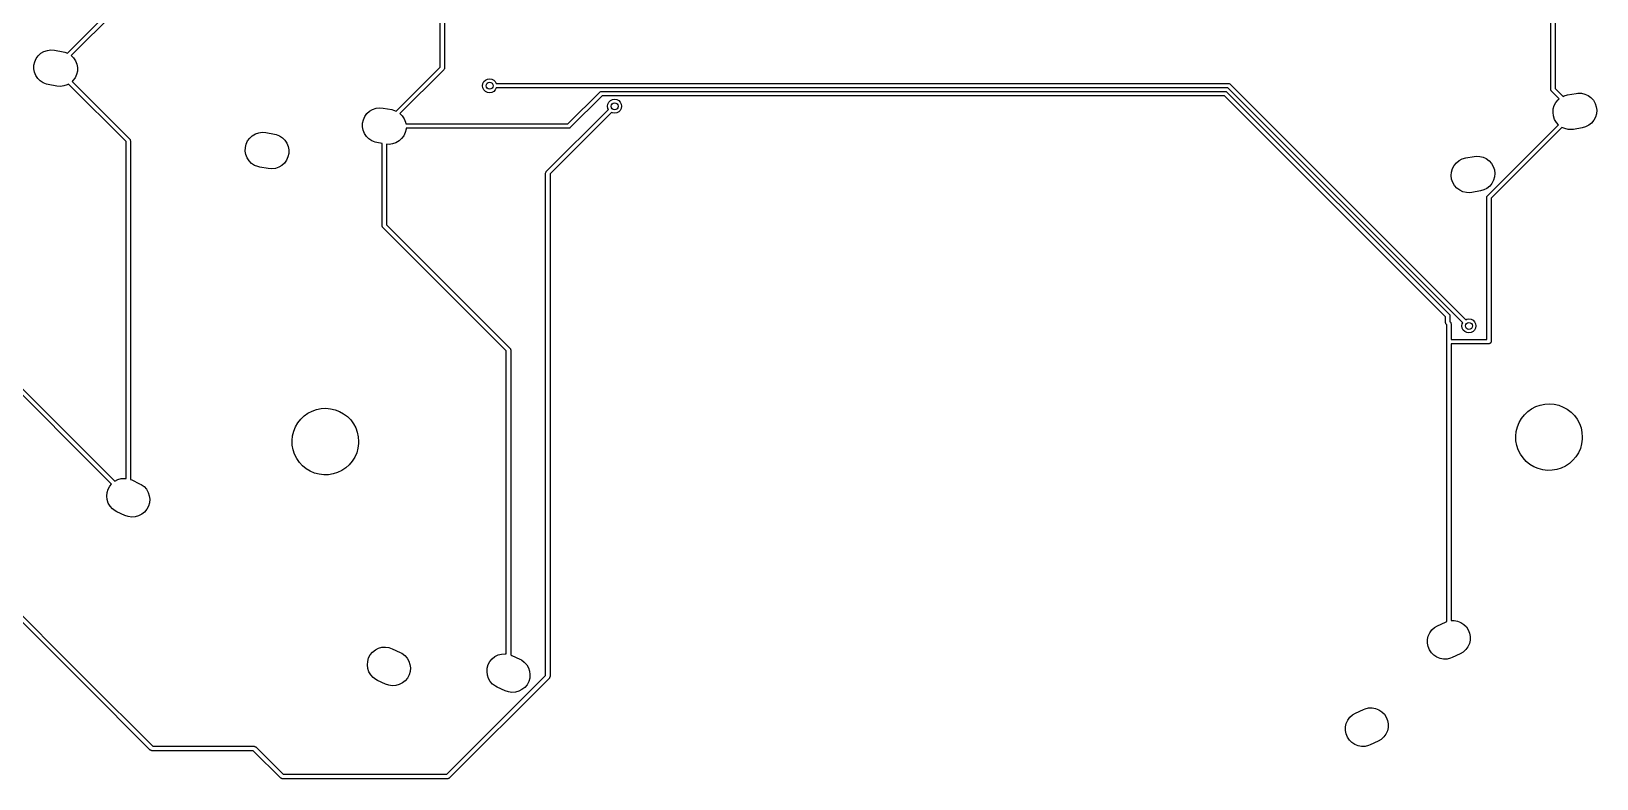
# Model space of a CAD drawing. Extents: x -67 to 321, y -170 to -25.
# Drawn here: x 115.5 to 204.9, y -170.4 to -127.7 of the extents above; entities that cross this region are included whole.
import ezdxf

# ---------------------------------------------------------------- set-up
doc = ezdxf.new("R2010")
doc.units = 0
doc.layers.add('BLACK', color=7, linetype='CONTINUOUS')

msp = doc.modelspace()

# ---------------------------------------------------------------- linework, layer by layer
at = {"layer": 'BLACK', "linetype": 'CONTINUOUS'}
for p, q in [((138.883, -129.754), (138.883, -115.347)), ((139.133, -115.386), (139.133, -129.806)), ((202.284, -131.023), (202.284, -115.622)), ((202.534, -115.57), (202.534, -130.971)), ((117.617, -128.951), (120.122, -126.446)), ((120.335, -126.586), (117.832, -129.09)), ((115.701, -129.637), (115.746, -129.44)), ((115.746, -129.44), (115.83, -129.257)), ((115.83, -129.257), (115.95, -129.094)), ((115.95, -129.094), (116.099, -128.958)), ((116.099, -128.958), (116.273, -128.855)), ((116.273, -128.855), (116.464, -128.789)), ((116.464, -128.789), (116.665, -128.763)), ((116.665, -128.763), (116.866, -128.778)), ((116.866, -128.778), (117.359, -128.865)), ((117.359, -128.865), (117.461, -128.888)), ((117.461, -128.888), (117.617, -128.951)), ((117.832, -129.09), (117.96, -129.217)), ((117.96, -129.217), (118.071, -129.386)), ((118.071, -129.386), (118.146, -129.574)), ((115.696, -129.839), (115.701, -129.637)), ((115.731, -130.038), (115.696, -129.839)), ((115.807, -130.226), (115.731, -130.038)), ((115.918, -130.395), (115.807, -130.226)), ((116.061, -130.538), (115.918, -130.395)), ((118.048, -130.356), (117.928, -130.519)), ((118.132, -130.172), (118.048, -130.356)), ((118.177, -129.975), (118.132, -130.172)), ((118.146, -129.574), (118.182, -129.773)), ((118.182, -129.773), (118.177, -129.975)), ((136.378, -132.259), (138.883, -129.754)), ((139.096, -129.894), (136.593, -132.398)), ((139.111, -129.867), (139.096, -129.894)), ((139.127, -129.842), (139.111, -129.867)), ((139.128, -129.835), (139.127, -129.842)), ((139.13, -129.833), (139.128, -129.835)), ((139.133, -129.806), (139.129, -129.828)), ((139.129, -129.828), (139.13, -129.833)), ((141.476, -130.486), (141.587, -130.43)), ((141.587, -130.43), (141.711, -130.41)), ((141.711, -130.41), (141.835, -130.43)), ((141.835, -130.43), (141.946, -130.486)), ((116.229, -130.649), (116.061, -130.538)), ((116.417, -130.724), (116.229, -130.649)), ((116.519, -130.747), (116.417, -130.724)), ((117.012, -130.834), (116.519, -130.747)), ((117.213, -130.849), (117.012, -130.834)), ((117.414, -130.823), (117.213, -130.849)), ((117.605, -130.757), (117.414, -130.823)), ((117.673, -130.717), (117.605, -130.757)), ((120.958, -134.002), (117.673, -130.717)), ((117.928, -130.519), (117.876, -130.566)), ((117.876, -130.566), (121.171, -133.862)), ((141.311, -130.81), (141.331, -130.686)), ((141.331, -130.934), (141.311, -130.81)), ((141.331, -130.686), (141.387, -130.575)), ((141.387, -131.045), (141.331, -130.934)), ((141.387, -130.575), (141.476, -130.486)), ((141.476, -131.134), (141.387, -131.045)), ((141.587, -131.19), (141.476, -131.134)), ((141.711, -131.21), (141.587, -131.19)), ((141.835, -131.19), (141.711, -131.21)), ((141.946, -131.134), (141.835, -131.19)), ((141.946, -130.486), (142.035, -130.575)), ((142.035, -131.045), (141.946, -131.134)), ((142.035, -130.575), (142.091, -130.685)), ((142.091, -130.935), (142.035, -131.045)), ((142.091, -130.685), (183.896, -130.685)), ((183.844, -130.935), (142.091, -130.935)), ((146.176, -132.989), (147.994, -131.171)), ((147.994, -131.171), (148.011, -131.158)), ((148.011, -131.158), (148.014, -131.154)), ((148.014, -131.154), (148.017, -131.154)), ((148.017, -131.154), (148.022, -131.15)), ((148.022, -131.15), (148.052, -131.143)), ((148.052, -131.143), (148.082, -131.135)), ((148.082, -131.135), (183.71, -131.135)), ((183.71, -131.135), (183.732, -131.138)), ((183.732, -131.138), (183.736, -131.137)), ((183.736, -131.137), (183.739, -131.139)), ((183.739, -131.139), (183.745, -131.14)), ((183.745, -131.14), (183.771, -131.156)), ((183.771, -131.156), (183.798, -131.171)), ((183.798, -131.171), (196.494, -143.866)), ((197.259, -144.349), (183.844, -130.935)), ((183.896, -130.685), (183.918, -130.688)), ((183.918, -130.688), (183.923, -130.688)), ((183.923, -130.688), (183.925, -130.689)), ((183.925, -130.689), (183.932, -130.69)), ((183.932, -130.69), (183.957, -130.707)), ((183.957, -130.707), (183.984, -130.722)), ((183.984, -130.722), (197.435, -144.173)), ((202.292, -131.053), (202.284, -131.023)), ((202.299, -131.083), (202.292, -131.053)), ((202.303, -131.088), (202.299, -131.083)), ((202.304, -131.091), (202.303, -131.088)), ((202.307, -131.094), (202.304, -131.091)), ((202.32, -131.111), (202.307, -131.094)), ((202.767, -131.558), (202.32, -131.111)), ((202.534, -130.971), (202.981, -131.418)), ((203.043, -131.386), (203.238, -131.331)), ((203.238, -131.331), (203.73, -131.244)), ((203.73, -131.244), (203.834, -131.231)), ((203.834, -131.231), (204.036, -131.237)), ((204.036, -131.237), (204.233, -131.284)), ((204.233, -131.284), (204.416, -131.37)), ((134.86, -132.266), (135.034, -132.163)), ((135.034, -132.163), (135.225, -132.097)), ((135.225, -132.097), (135.425, -132.071)), ((135.425, -132.071), (135.627, -132.086)), ((135.627, -132.086), (136.119, -132.173)), ((136.119, -132.173), (136.221, -132.196)), ((136.221, -132.196), (136.378, -132.259)), ((144.946, -135.706), (148.491, -132.161)), ((148.134, -131.385), (146.316, -133.202)), ((183.658, -131.385), (148.134, -131.385)), ((148.444, -131.984), (148.464, -131.86)), ((148.464, -132.108), (148.444, -131.984)), ((148.464, -131.86), (148.52, -131.749)), ((148.491, -132.161), (148.464, -132.108)), ((148.52, -131.749), (148.609, -131.66)), ((148.609, -131.66), (148.72, -131.604)), ((148.72, -131.604), (148.844, -131.584)), ((148.844, -131.584), (148.968, -131.604)), ((148.968, -131.604), (149.079, -131.66)), ((149.079, -131.66), (149.168, -131.749)), ((149.168, -132.219), (149.079, -132.308)), ((149.168, -131.749), (149.224, -131.86)), ((149.224, -132.108), (149.168, -132.219)), ((149.224, -131.86), (149.244, -131.984)), ((149.244, -131.984), (149.224, -132.108)), ((196.28, -144.007), (183.658, -131.385)), ((202.412, -132.336), (202.428, -132.135)), ((202.428, -132.135), (202.484, -131.941)), ((202.484, -131.941), (202.579, -131.762)), ((202.579, -131.762), (202.707, -131.606)), ((202.707, -131.606), (202.767, -131.558)), ((202.981, -131.418), (203.043, -131.386)), ((204.416, -131.37), (204.578, -131.49)), ((204.578, -131.49), (204.713, -131.641)), ((204.713, -131.641), (204.815, -131.815)), ((204.815, -131.815), (204.879, -132.007)), ((204.879, -132.007), (204.904, -132.208)), ((204.904, -132.208), (204.888, -132.409)), ((134.456, -133.147), (134.461, -132.945)), ((134.461, -132.945), (134.507, -132.748)), ((134.507, -132.748), (134.591, -132.565)), ((134.591, -132.565), (134.71, -132.402)), ((134.71, -132.402), (134.86, -132.266)), ((136.593, -132.398), (136.721, -132.525)), ((136.721, -132.525), (136.832, -132.694)), ((136.832, -132.694), (136.907, -132.882)), ((136.907, -132.882), (136.926, -132.989)), ((136.926, -132.989), (146.176, -132.989)), ((148.667, -132.337), (145.159, -135.846)), ((148.72, -132.364), (148.667, -132.337)), ((148.844, -132.384), (148.72, -132.364)), ((148.968, -132.364), (148.844, -132.384)), ((149.079, -132.308), (148.968, -132.364)), ((198.663, -137.09), (202.719, -133.034)), ((202.436, -132.537), (202.412, -132.336)), ((202.501, -132.729), (202.436, -132.537)), ((202.603, -132.903), (202.501, -132.729)), ((202.719, -133.034), (202.603, -132.903)), ((204.452, -133.065), (204.272, -133.158)), ((204.609, -132.938), (204.452, -133.065)), ((204.737, -132.782), (204.609, -132.938)), ((204.831, -132.603), (204.737, -132.782)), ((204.888, -132.409), (204.831, -132.603)), ((120.958, -153.239), (120.958, -134.002)), ((121.171, -133.862), (121.185, -133.879)), ((121.185, -133.879), (121.188, -133.882)), ((121.188, -133.882), (121.189, -133.885)), ((121.189, -133.885), (121.193, -133.89)), ((121.193, -133.89), (121.199, -133.92)), ((121.199, -133.92), (121.208, -133.95)), ((121.208, -133.95), (121.208, -153.298)), ((127.812, -134.147), (127.896, -133.963)), ((127.896, -133.963), (128.016, -133.8)), ((128.016, -133.8), (128.165, -133.665)), ((128.165, -133.665), (128.339, -133.562)), ((128.339, -133.562), (128.53, -133.496)), ((128.53, -133.496), (128.731, -133.47)), ((128.731, -133.47), (128.932, -133.485)), ((128.932, -133.485), (129.425, -133.571)), ((129.425, -133.571), (129.527, -133.595)), ((129.527, -133.595), (129.714, -133.67)), ((129.714, -133.67), (129.883, -133.781)), ((129.883, -133.781), (130.026, -133.924)), ((130.026, -133.924), (130.137, -134.093)), ((134.492, -133.346), (134.456, -133.147)), ((134.567, -133.534), (134.492, -133.346)), ((134.678, -133.703), (134.567, -133.534)), ((134.821, -133.846), (134.678, -133.703)), ((134.99, -133.957), (134.821, -133.846)), ((135.178, -134.032), (134.99, -133.957)), ((135.28, -134.055), (135.178, -134.032)), ((136.539, -133.962), (136.365, -134.065)), ((136.689, -133.827), (136.539, -133.962)), ((136.808, -133.664), (136.689, -133.827)), ((136.892, -133.48), (136.808, -133.664)), ((136.938, -133.283), (136.892, -133.48)), ((136.939, -133.239), (136.938, -133.283)), ((146.227, -133.239), (136.939, -133.239)), ((146.257, -133.23), (146.227, -133.239)), ((146.287, -133.224), (146.257, -133.23)), ((146.292, -133.22), (146.287, -133.224)), ((146.295, -133.219), (146.292, -133.22)), ((146.298, -133.216), (146.295, -133.219)), ((146.316, -133.202), (146.298, -133.216)), ((202.922, -133.185), (198.877, -137.23)), ((203.083, -133.26), (202.922, -133.185)), ((203.279, -133.307), (203.083, -133.26)), ((203.481, -133.313), (203.279, -133.307)), ((203.585, -133.3), (203.481, -133.313)), ((204.078, -133.213), (203.585, -133.3)), ((204.272, -133.158), (204.078, -133.213)), ((127.762, -134.546), (127.767, -134.344)), ((127.797, -134.745), (127.762, -134.546)), ((127.767, -134.344), (127.812, -134.147)), ((127.873, -134.933), (127.797, -134.745)), ((130.198, -134.878), (130.114, -135.062)), ((130.137, -134.093), (130.212, -134.281)), ((130.243, -134.682), (130.198, -134.878)), ((130.212, -134.281), (130.248, -134.479)), ((130.248, -134.479), (130.243, -134.682)), ((135.575, -134.107), (135.28, -134.055)), ((135.575, -138.812), (135.575, -134.107)), ((135.974, -134.157), (135.825, -134.146)), ((135.825, -134.146), (135.825, -138.76)), ((136.174, -134.131), (135.974, -134.157)), ((136.365, -134.065), (136.174, -134.131)), ((197.425, -134.935), (197.918, -134.848)), ((197.918, -134.848), (198.022, -134.835)), ((198.022, -134.835), (198.224, -134.841)), ((198.224, -134.841), (198.42, -134.888)), ((198.42, -134.888), (198.604, -134.974)), ((127.984, -135.101), (127.873, -134.933)), ((128.127, -135.244), (127.984, -135.101)), ((128.295, -135.356), (128.127, -135.244)), ((128.483, -135.431), (128.295, -135.356)), ((128.585, -135.454), (128.483, -135.431)), ((129.078, -135.541), (128.585, -135.454)), ((129.279, -135.556), (129.078, -135.541)), ((129.48, -135.53), (129.279, -135.556)), ((129.671, -135.464), (129.48, -135.53)), ((129.845, -135.361), (129.671, -135.464)), ((129.994, -135.225), (129.845, -135.361)), ((130.114, -135.062), (129.994, -135.225)), ((144.909, -135.794), (144.912, -135.772)), ((144.909, -164.493), (144.909, -135.794)), ((144.912, -135.767), (144.913, -135.765)), ((144.912, -135.772), (144.912, -135.767)), ((144.913, -135.765), (144.914, -135.759)), ((144.914, -135.759), (144.931, -135.733)), ((144.931, -135.733), (144.946, -135.706)), ((196.599, -135.94), (196.616, -135.739)), ((196.616, -135.739), (196.672, -135.545)), ((196.672, -135.545), (196.766, -135.366)), ((196.766, -135.366), (196.894, -135.21)), ((196.894, -135.21), (197.052, -135.083)), ((197.052, -135.083), (197.231, -134.99)), ((197.231, -134.99), (197.425, -134.935)), ((198.604, -134.974), (198.766, -135.094)), ((198.766, -135.094), (198.901, -135.245)), ((198.901, -135.245), (199.002, -135.42)), ((199.002, -135.42), (199.067, -135.611)), ((199.067, -135.611), (199.091, -135.812)), ((199.091, -135.812), (199.075, -136.013)), ((145.159, -135.846), (145.159, -164.545)), ((196.624, -136.141), (196.599, -135.94)), ((196.688, -136.333), (196.624, -136.141)), ((196.79, -136.507), (196.688, -136.333)), ((196.925, -136.658), (196.79, -136.507)), ((197.087, -136.778), (196.925, -136.658)), ((198.639, -136.669), (198.46, -136.762)), ((198.796, -136.542), (198.639, -136.669)), ((198.924, -136.386), (198.796, -136.542)), ((199.019, -136.207), (198.924, -136.386)), ((199.075, -136.013), (199.019, -136.207)), ((197.27, -136.864), (197.087, -136.778)), ((197.467, -136.911), (197.27, -136.864)), ((197.669, -136.917), (197.467, -136.911)), ((197.773, -136.904), (197.669, -136.917)), ((198.265, -136.817), (197.773, -136.904)), ((198.46, -136.762), (198.265, -136.817)), ((198.627, -137.178), (198.63, -137.156)), ((198.627, -145.293), (198.627, -137.178)), ((198.63, -137.151), (198.631, -137.149)), ((198.63, -137.156), (198.63, -137.151)), ((198.631, -137.149), (198.632, -137.143)), ((198.632, -137.143), (198.649, -137.117)), ((198.649, -137.117), (198.663, -137.09)), ((198.877, -137.23), (198.877, -145.418)), ((135.583, -138.841), (135.575, -138.812)), ((135.59, -138.871), (135.583, -138.841)), ((135.594, -138.877), (135.59, -138.871)), ((135.594, -138.879), (135.594, -138.877)), ((135.598, -138.882), (135.594, -138.879)), ((135.611, -138.9), (135.598, -138.882)), ((142.662, -145.951), (135.611, -138.9)), ((135.825, -138.76), (142.875, -145.811)), ((196.28, -144.344), (196.28, -144.007)), ((196.289, -144.373), (196.28, -144.344)), ((196.295, -144.403), (196.289, -144.373)), ((196.299, -144.409), (196.295, -144.403)), ((196.3, -144.411), (196.299, -144.409)), ((196.303, -144.414), (196.3, -144.411)), ((196.317, -144.432), (196.303, -144.414)), ((196.341, -144.456), (196.317, -144.432)), ((196.341, -161.41), (196.341, -144.456)), ((196.494, -143.866), (196.507, -143.884)), ((196.507, -143.884), (196.51, -143.887)), ((196.51, -143.887), (196.511, -143.89)), ((196.511, -143.89), (196.515, -143.895)), ((196.515, -143.895), (196.521, -143.925)), ((196.521, -143.925), (196.53, -143.955)), ((196.53, -143.955), (196.53, -144.292)), ((196.53, -144.292), (196.554, -144.316)), ((196.554, -144.316), (196.567, -144.334)), ((196.567, -144.334), (196.571, -144.337)), ((196.571, -144.337), (196.572, -144.339)), ((196.572, -144.339), (196.576, -144.345)), ((196.576, -144.345), (196.582, -144.375)), ((196.582, -144.375), (196.591, -144.404)), ((196.591, -144.404), (196.591, -145.293)), ((197.212, -144.526), (197.232, -144.402)), ((197.232, -144.65), (197.212, -144.526)), ((197.232, -144.402), (197.259, -144.349)), ((197.288, -144.761), (197.232, -144.65)), ((197.435, -144.173), (197.488, -144.146)), ((197.488, -144.146), (197.612, -144.126)), ((197.612, -144.126), (197.736, -144.146)), ((197.736, -144.146), (197.847, -144.202)), ((197.847, -144.202), (197.936, -144.291)), ((197.936, -144.291), (197.992, -144.402)), ((197.992, -144.65), (197.936, -144.761)), ((197.992, -144.402), (198.012, -144.526)), ((198.012, -144.526), (197.992, -144.65)), ((120.124, -153.553), (111.955, -145.384)), ((112.095, -145.17), (120.314, -153.389)), ((196.591, -145.293), (198.627, -145.293)), ((198.752, -145.543), (196.591, -145.543)), ((196.591, -145.543), (196.591, -161.353)), ((197.377, -144.85), (197.288, -144.761)), ((197.488, -144.906), (197.377, -144.85)), ((197.612, -144.926), (197.488, -144.906)), ((197.736, -144.906), (197.612, -144.926)), ((197.847, -144.85), (197.736, -144.906)), ((197.936, -144.761), (197.847, -144.85)), ((198.76, -145.541), (198.752, -145.543)), ((198.769, -145.542), (198.76, -145.541)), ((198.794, -145.531), (198.769, -145.542)), ((198.819, -145.523), (198.794, -145.531)), ((198.825, -145.517), (198.819, -145.523)), ((198.833, -145.513), (198.825, -145.517)), ((198.848, -145.49), (198.833, -145.513)), ((198.865, -145.47), (198.848, -145.49)), ((198.867, -145.461), (198.865, -145.47)), ((198.872, -145.454), (198.867, -145.461)), ((198.877, -145.418), (198.872, -145.454)), ((142.662, -163.256), (142.662, -145.951)), ((142.875, -145.811), (142.889, -145.829)), ((142.889, -145.829), (142.892, -145.832)), ((142.892, -145.832), (142.893, -145.835)), ((142.893, -145.835), (142.897, -145.84)), ((142.897, -145.84), (142.903, -145.87)), ((142.903, -145.87), (142.912, -145.899)), ((142.912, -145.899), (142.912, -163.315)), ((201.191, -149.256), (201.429, -149.132)), ((201.429, -149.132), (201.683, -149.043)), ((201.683, -149.043), (201.946, -148.991)), ((201.946, -148.991), (202.214, -148.976)), ((202.214, -148.976), (202.481, -148.999)), ((202.481, -148.999), (202.743, -149.06)), ((202.743, -149.06), (202.993, -149.157)), ((202.993, -149.157), (203.227, -149.288)), ((130.628, -150.294), (130.763, -150.062)), ((130.763, -150.062), (130.929, -149.851)), ((130.929, -149.851), (131.123, -149.666)), ((131.123, -149.666), (131.341, -149.51)), ((131.341, -149.51), (131.579, -149.386)), ((131.579, -149.386), (131.833, -149.297)), ((131.833, -149.297), (132.096, -149.245)), ((132.096, -149.245), (132.364, -149.23)), ((132.364, -149.23), (132.631, -149.253)), ((132.631, -149.253), (132.893, -149.314)), ((132.893, -149.314), (133.143, -149.411)), ((133.143, -149.411), (133.377, -149.542)), ((133.377, -149.542), (133.59, -149.705)), ((133.59, -149.705), (133.779, -149.896)), ((133.779, -149.896), (133.938, -150.112)), ((133.938, -150.112), (134.066, -150.348)), ((200.377, -150.289), (200.478, -150.04)), ((200.478, -150.04), (200.613, -149.808)), ((200.613, -149.808), (200.779, -149.597)), ((200.779, -149.597), (200.973, -149.412)), ((200.973, -149.412), (201.191, -149.256)), ((203.227, -149.288), (203.44, -149.451)), ((203.44, -149.451), (203.629, -149.642)), ((203.629, -149.642), (203.788, -149.858)), ((203.788, -149.858), (203.916, -150.094)), ((203.916, -150.094), (204.009, -150.346)), ((130.435, -151.07), (130.462, -150.803)), ((130.462, -150.803), (130.527, -150.543)), ((130.527, -150.543), (130.628, -150.294)), ((134.066, -150.348), (134.159, -150.6)), ((134.159, -150.6), (134.215, -150.862)), ((134.215, -150.862), (134.234, -151.13)), ((200.285, -150.816), (200.312, -150.549)), ((200.295, -151.084), (200.285, -150.816)), ((200.312, -150.549), (200.377, -150.289)), ((204.009, -150.346), (204.065, -150.608)), ((204.08, -150.995), (204.045, -151.261)), ((204.065, -150.608), (204.084, -150.876)), ((204.084, -150.876), (204.08, -150.995)), ((130.445, -151.338), (130.435, -151.07)), ((130.494, -151.603), (130.445, -151.338)), ((130.579, -151.857), (130.494, -151.603)), ((130.699, -152.097), (130.579, -151.857)), ((134.122, -151.774), (134.013, -152.019)), ((134.195, -151.515), (134.122, -151.774)), ((134.23, -151.249), (134.195, -151.515)), ((134.234, -151.13), (134.23, -151.249)), ((200.344, -151.349), (200.295, -151.084)), ((200.429, -151.603), (200.344, -151.349)), ((200.549, -151.843), (200.429, -151.603)), ((200.701, -152.064), (200.549, -151.843)), ((203.863, -151.765), (203.721, -151.993)), ((203.972, -151.52), (203.863, -151.765)), ((204.045, -151.261), (203.972, -151.52)), ((130.851, -152.318), (130.699, -152.097)), ((131.033, -152.515), (130.851, -152.318)), ((131.241, -152.684), (131.033, -152.515)), ((131.471, -152.823), (131.241, -152.684)), ((133.275, -152.78), (133.033, -152.897)), ((133.499, -152.631), (133.275, -152.78)), ((133.698, -152.452), (133.499, -152.631)), ((133.871, -152.247), (133.698, -152.452)), ((134.013, -152.019), (133.871, -152.247)), ((200.883, -152.261), (200.701, -152.064)), ((201.091, -152.43), (200.883, -152.261)), ((201.321, -152.569), (201.091, -152.43)), ((201.569, -152.674), (201.321, -152.569)), ((201.828, -152.742), (201.569, -152.674)), ((202.094, -152.774), (201.828, -152.742)), ((202.363, -152.768), (202.094, -152.774)), ((202.628, -152.724), (202.363, -152.768)), ((202.883, -152.643), (202.628, -152.724)), ((203.125, -152.526), (202.883, -152.643)), ((203.349, -152.377), (203.125, -152.526)), ((203.548, -152.198), (203.349, -152.377)), ((203.721, -151.993), (203.548, -152.198)), ((119.93, -153.851), (120.025, -153.673)), ((120.025, -153.673), (120.124, -153.553)), ((120.314, -153.389), (120.491, -153.298)), ((120.491, -153.298), (120.686, -153.244)), ((120.686, -153.244), (120.888, -153.23)), ((120.888, -153.23), (120.958, -153.239)), ((121.208, -153.298), (121.279, -153.323)), ((121.279, -153.323), (121.732, -153.534)), ((121.732, -153.534), (121.824, -153.583)), ((121.824, -153.583), (121.986, -153.704)), ((131.719, -152.928), (131.471, -152.823)), ((131.978, -152.996), (131.719, -152.928)), ((132.244, -153.028), (131.978, -152.996)), ((132.513, -153.022), (132.244, -153.028)), ((132.778, -152.978), (132.513, -153.022)), ((133.033, -152.897), (132.778, -152.978)), ((119.856, -154.247), (119.873, -154.045)), ((119.88, -154.447), (119.856, -154.247)), ((119.873, -154.045), (119.93, -153.851)), ((119.944, -154.639), (119.88, -154.447)), ((121.986, -153.704), (122.12, -153.855)), ((122.12, -153.855), (122.222, -154.031)), ((122.222, -154.031), (122.285, -154.222)), ((122.285, -154.222), (122.309, -154.423)), ((122.309, -154.423), (122.292, -154.624)), ((120.045, -154.814), (119.944, -154.639)), ((120.179, -154.965), (120.045, -154.814)), ((120.341, -155.086), (120.179, -154.965)), ((120.434, -155.135), (120.341, -155.086)), ((120.887, -155.347), (120.434, -155.135)), ((121.078, -155.413), (120.887, -155.347)), ((121.278, -155.44), (121.078, -155.413)), ((121.48, -155.426), (121.278, -155.44)), ((121.674, -155.371), (121.48, -155.426)), ((121.854, -155.279), (121.674, -155.371)), ((122.012, -155.152), (121.854, -155.279)), ((122.14, -154.997), (122.012, -155.152)), ((122.235, -154.818), (122.14, -154.997)), ((122.292, -154.624), (122.235, -154.818)), ((118.53, -164.934), (110.438, -156.843)), ((110.578, -156.63), (118.706, -164.758)), ((195.643, -161.754), (195.817, -161.65)), ((195.817, -161.65), (196.27, -161.439)), ((196.27, -161.439), (196.341, -161.41)), ((196.591, -161.353), (196.766, -161.348)), ((196.766, -161.348), (196.965, -161.383)), ((196.965, -161.383), (197.152, -161.458)), ((197.152, -161.458), (197.322, -161.568)), ((197.322, -161.568), (197.465, -161.711)), ((197.465, -161.711), (197.577, -161.879)), ((195.242, -162.637), (195.247, -162.435)), ((195.247, -162.435), (195.291, -162.238)), ((195.291, -162.238), (195.375, -162.054)), ((195.375, -162.054), (195.494, -161.89)), ((195.494, -161.89), (195.643, -161.754)), ((197.577, -161.879), (197.653, -162.066)), ((197.685, -162.467), (197.64, -162.664)), ((197.653, -162.066), (197.689, -162.265)), ((197.689, -162.265), (197.685, -162.467)), ((134.749, -163.681), (134.806, -163.487)), ((134.806, -163.487), (134.901, -163.308)), ((134.901, -163.308), (135.03, -163.153)), ((135.03, -163.153), (135.187, -163.026)), ((135.187, -163.026), (135.367, -162.934)), ((135.367, -162.934), (135.562, -162.879)), ((135.562, -162.879), (135.763, -162.865)), ((135.763, -162.865), (135.964, -162.892)), ((135.964, -162.892), (136.155, -162.958)), ((136.155, -162.958), (136.608, -163.17)), ((136.608, -163.17), (136.7, -163.219)), ((136.7, -163.219), (136.862, -163.34)), ((136.862, -163.34), (136.996, -163.491)), ((136.996, -163.491), (137.097, -163.666)), ((141.858, -163.534), (142.016, -163.408)), ((142.016, -163.408), (142.196, -163.315)), ((142.196, -163.315), (142.39, -163.261)), ((142.39, -163.261), (142.592, -163.247)), ((142.592, -163.247), (142.662, -163.256)), ((142.912, -163.315), (142.983, -163.34)), ((142.983, -163.34), (143.436, -163.551)), ((195.279, -162.836), (195.242, -162.637)), ((195.355, -163.023), (195.279, -162.836)), ((195.466, -163.191), (195.355, -163.023)), ((195.61, -163.334), (195.466, -163.191)), ((195.779, -163.445), (195.61, -163.334)), ((195.967, -163.519), (195.779, -163.445)), ((196.166, -163.554), (195.967, -163.519)), ((196.565, -163.502), (196.368, -163.548)), ((196.662, -163.463), (196.565, -163.502)), ((197.115, -163.252), (196.662, -163.463)), ((197.289, -163.148), (197.115, -163.252)), ((197.438, -163.012), (197.289, -163.148)), ((197.557, -162.848), (197.438, -163.012)), ((197.64, -162.664), (197.557, -162.848)), ((134.732, -163.882), (134.749, -163.681)), ((134.756, -164.083), (134.732, -163.882)), ((134.82, -164.275), (134.756, -164.083)), ((134.921, -164.45), (134.82, -164.275)), ((137.097, -163.666), (137.161, -163.858)), ((137.168, -164.26), (137.111, -164.454)), ((137.161, -163.858), (137.185, -164.058)), ((137.185, -164.058), (137.168, -164.26)), ((141.561, -164.264), (141.578, -164.062)), ((141.585, -164.464), (141.561, -164.264)), ((141.578, -164.062), (141.635, -163.868)), ((141.635, -163.868), (141.73, -163.69)), ((141.73, -163.69), (141.858, -163.534)), ((143.436, -163.551), (143.529, -163.6)), ((143.529, -163.6), (143.691, -163.721)), ((143.691, -163.721), (143.825, -163.873)), ((143.825, -163.873), (143.926, -164.048)), ((143.926, -164.048), (143.99, -164.239)), ((143.99, -164.239), (144.014, -164.44)), ((196.368, -163.548), (196.166, -163.554)), ((122.34, -168.744), (118.53, -164.934)), ((118.706, -164.758), (122.48, -168.531)), ((135.055, -164.601), (134.921, -164.45)), ((135.217, -164.722), (135.055, -164.601)), ((135.309, -164.771), (135.217, -164.722)), ((135.763, -164.982), (135.309, -164.771)), ((135.953, -165.049), (135.763, -164.982)), ((136.154, -165.075), (135.953, -165.049)), ((136.355, -165.061), (136.154, -165.075)), ((136.55, -165.007), (136.355, -165.061)), ((136.73, -164.915), (136.55, -165.007)), ((136.887, -164.788), (136.73, -164.915)), ((137.016, -164.632), (136.887, -164.788)), ((137.111, -164.454), (137.016, -164.632)), ((139.27, -170.132), (144.909, -164.493)), ((145.122, -164.633), (139.41, -170.345)), ((141.648, -164.656), (141.585, -164.464)), ((141.749, -164.831), (141.648, -164.656)), ((141.884, -164.982), (141.749, -164.831)), ((142.045, -165.103), (141.884, -164.982)), ((142.138, -165.153), (142.045, -165.103)), ((142.591, -165.364), (142.138, -165.153)), ((143.558, -165.296), (143.379, -165.389)), ((143.716, -165.17), (143.558, -165.296)), ((143.845, -165.014), (143.716, -165.17)), ((143.94, -164.835), (143.845, -165.014)), ((143.997, -164.641), (143.94, -164.835)), ((144.014, -164.44), (143.997, -164.641)), ((145.137, -164.606), (145.122, -164.633)), ((145.154, -164.58), (145.137, -164.606)), ((145.155, -164.574), (145.154, -164.58)), ((145.156, -164.571), (145.155, -164.574)), ((145.159, -164.545), (145.156, -164.567)), ((145.156, -164.567), (145.156, -164.571)), ((142.782, -165.43), (142.591, -165.364)), ((142.982, -165.457), (142.782, -165.43)), ((143.184, -165.443), (142.982, -165.457)), ((143.379, -165.389), (143.184, -165.443)), ((190.61, -167.223), (190.693, -167.039)), ((190.693, -167.039), (190.812, -166.876)), ((190.812, -166.876), (190.961, -166.74)), ((190.961, -166.74), (191.135, -166.636)), ((191.135, -166.636), (191.588, -166.425)), ((191.588, -166.425), (191.685, -166.386)), ((191.685, -166.386), (191.882, -166.339)), ((191.882, -166.339), (192.084, -166.334)), ((192.084, -166.334), (192.283, -166.369)), ((192.283, -166.369), (192.471, -166.443)), ((192.471, -166.443), (192.64, -166.554)), ((192.64, -166.554), (192.783, -166.696)), ((192.783, -166.696), (192.895, -166.865)), ((192.895, -166.865), (192.971, -167.052)), ((192.971, -167.052), (193.007, -167.251)), ((190.561, -167.623), (190.565, -167.421)), ((190.597, -167.821), (190.561, -167.623)), ((190.565, -167.421), (190.61, -167.223)), ((190.673, -168.009), (190.597, -167.821)), ((192.875, -167.834), (192.756, -167.998)), ((192.958, -167.65), (192.875, -167.834)), ((193.003, -167.453), (192.958, -167.65)), ((193.007, -167.251), (193.003, -167.453)), ((122.367, -168.759), (122.34, -168.744)), ((122.392, -168.776), (122.367, -168.759)), ((122.399, -168.777), (122.392, -168.776)), ((122.401, -168.778), (122.399, -168.777)), ((122.406, -168.778), (122.401, -168.778)), ((122.428, -168.781), (122.406, -168.778)), ((128.218, -168.781), (122.428, -168.781)), ((122.48, -168.531), (128.27, -168.531)), ((129.783, -170.345), (128.218, -168.781)), ((128.27, -168.531), (128.292, -168.534)), ((128.292, -168.534), (128.297, -168.534)), ((128.297, -168.534), (128.299, -168.535)), ((128.299, -168.535), (128.306, -168.536)), ((128.306, -168.536), (128.331, -168.553)), ((128.331, -168.553), (128.358, -168.568)), ((128.358, -168.568), (129.923, -170.132)), ((190.785, -168.177), (190.673, -168.009)), ((190.928, -168.32), (190.785, -168.177)), ((191.097, -168.43), (190.928, -168.32)), ((191.285, -168.505), (191.097, -168.43)), ((191.484, -168.54), (191.285, -168.505)), ((191.686, -168.534), (191.484, -168.54)), ((191.883, -168.488), (191.686, -168.534)), ((191.98, -168.449), (191.883, -168.488)), ((192.433, -168.237), (191.98, -168.449)), ((192.607, -168.134), (192.433, -168.237)), ((192.756, -167.998), (192.607, -168.134)), ((129.81, -170.36), (129.783, -170.345)), ((129.835, -170.377), (129.81, -170.36)), ((129.842, -170.378), (129.835, -170.377)), ((129.844, -170.379), (129.842, -170.378)), ((129.849, -170.379), (129.844, -170.379)), ((129.871, -170.382), (129.849, -170.379)), ((139.322, -170.382), (129.871, -170.382)), ((129.923, -170.132), (139.27, -170.132)), ((139.351, -170.373), (139.322, -170.382)), ((139.381, -170.367), (139.351, -170.373)), ((139.387, -170.363), (139.381, -170.367)), ((139.389, -170.362), (139.387, -170.363)), ((139.392, -170.359), (139.389, -170.362)), ((139.41, -170.345), (139.392, -170.359))]:
    msp.add_line(p, q, dxfattribs=at)
at = {"layer": 'BLACK'}
for centre in [(141.711, -130.81), (148.844, -131.984), (197.612, -144.526)]:
    msp.add_circle(centre, 0.2, dxfattribs=at)

doc.saveas('drawing.dxf')
